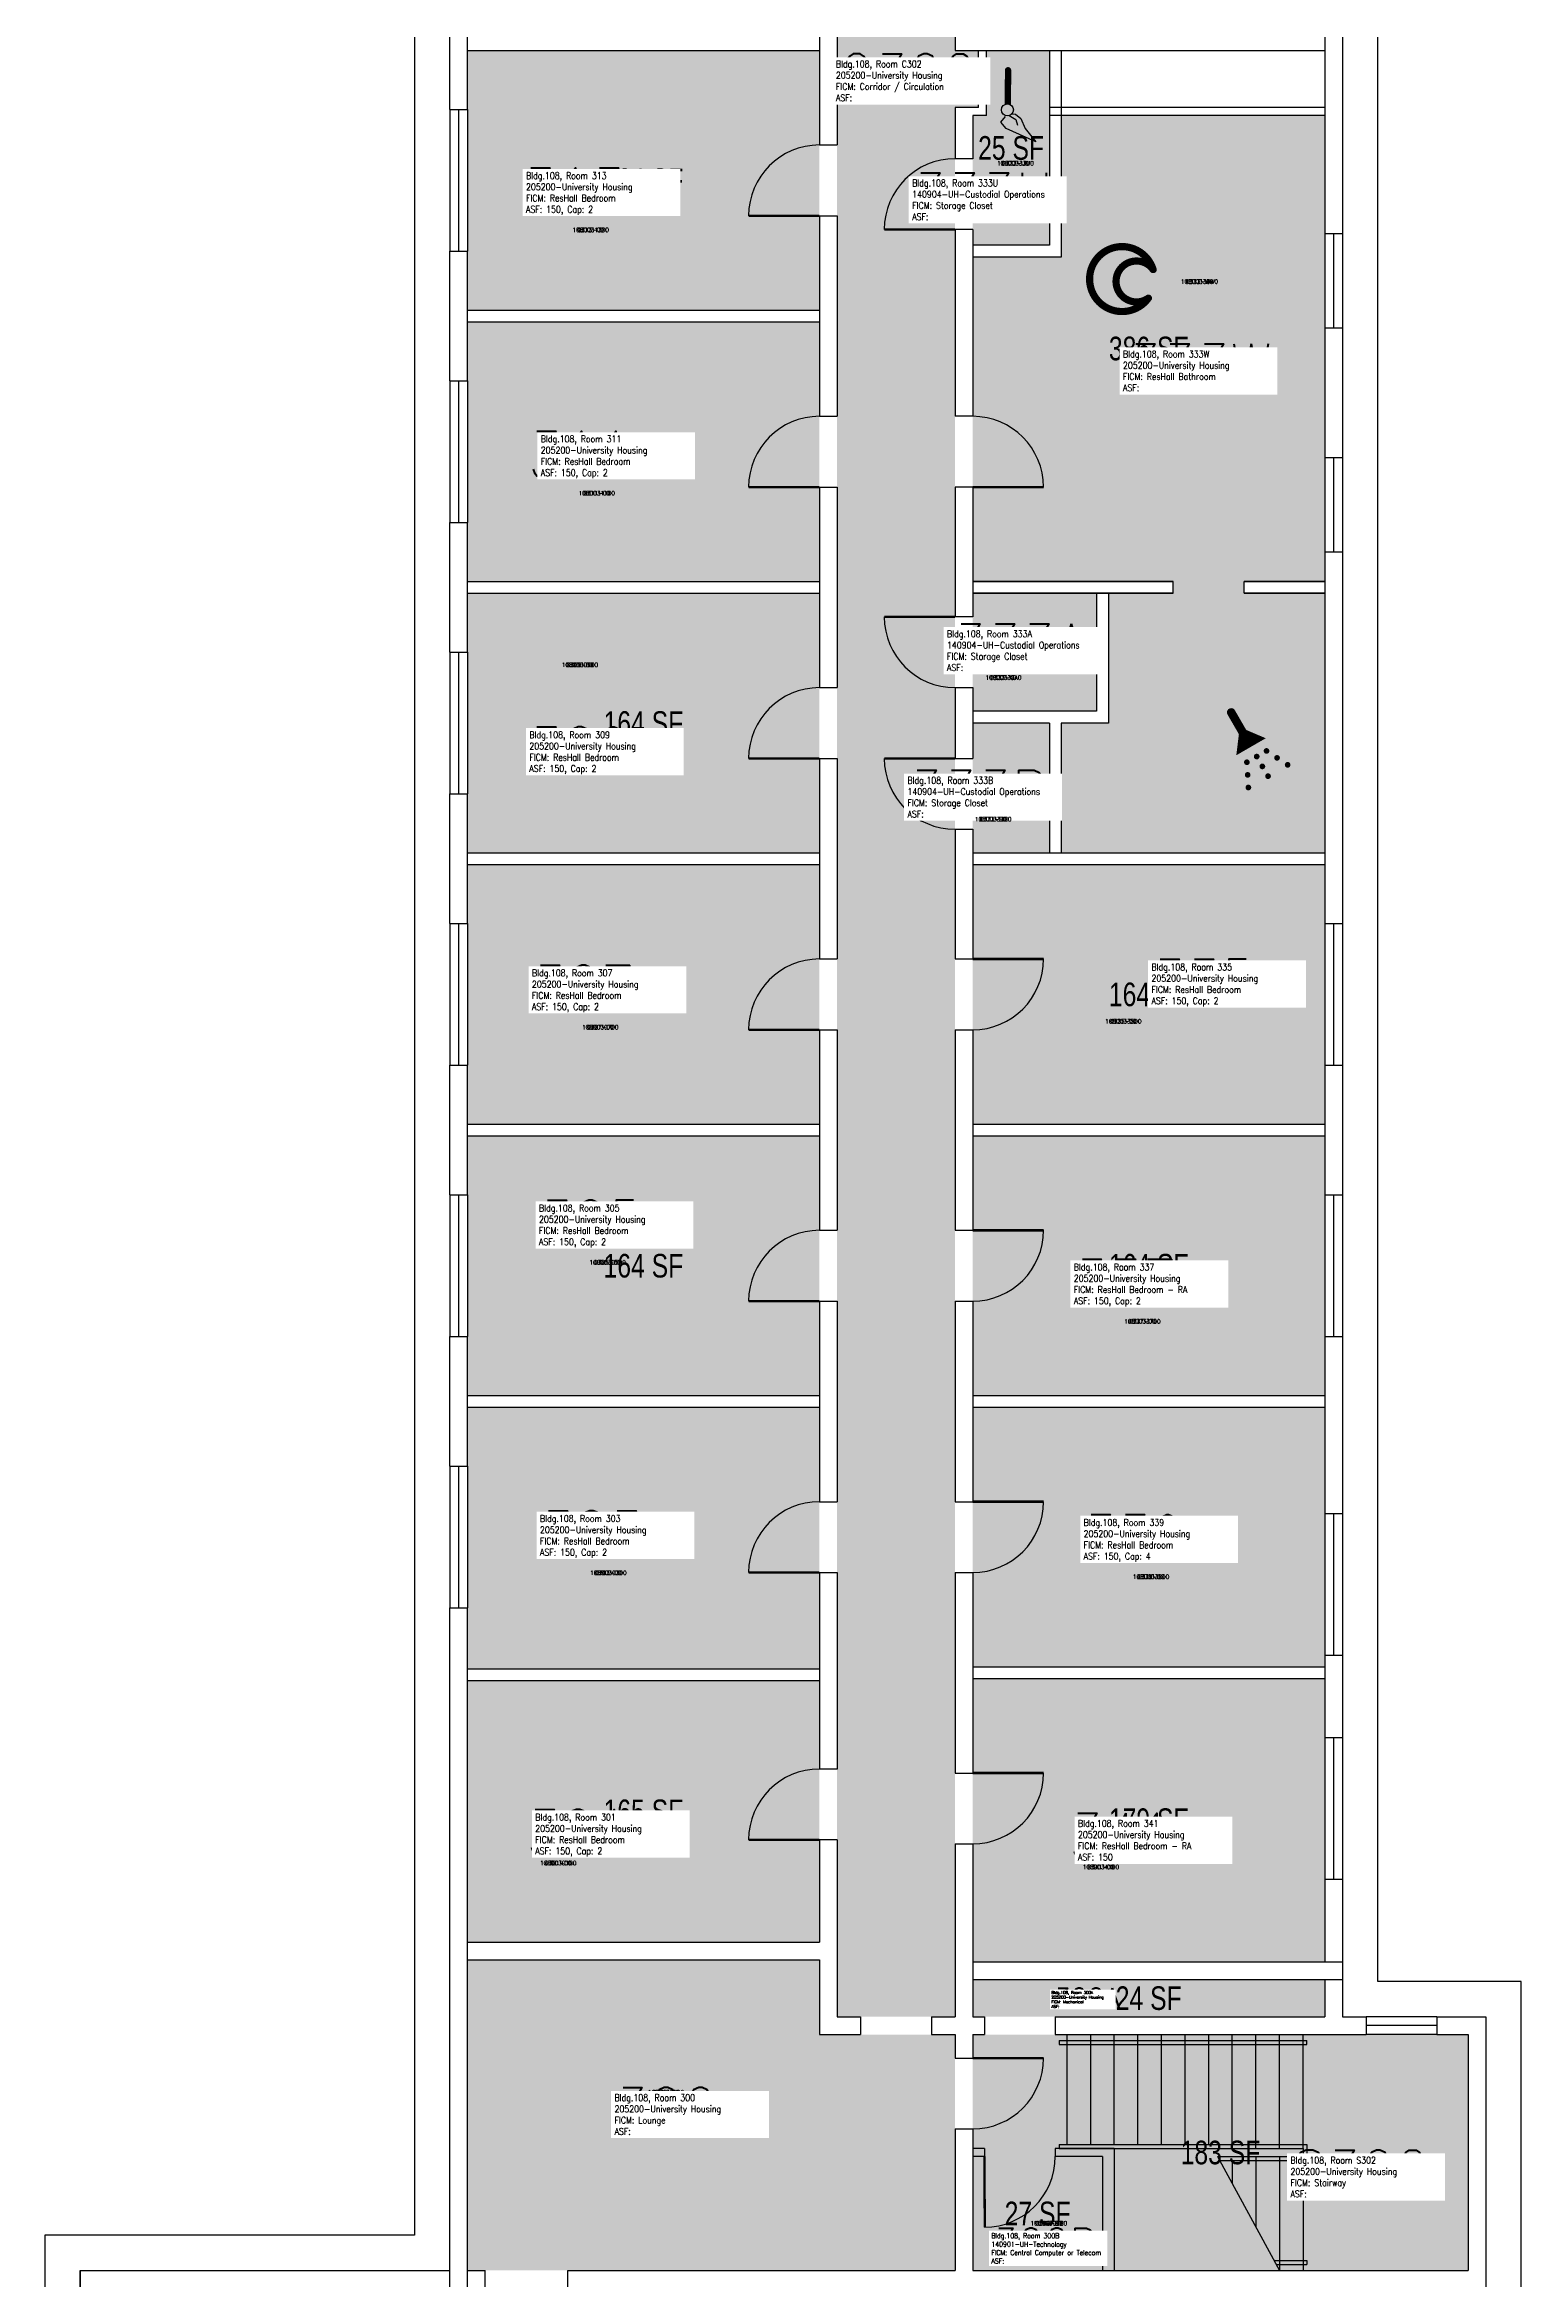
# Model space of a CAD drawing. Header units: inches. Extents: x -18 to 733, y -18 to 3747.
# Drawn here: x -18 to 733, y 1780 to 2917 of the extents above; entities that cross this region are included whole.
import ezdxf
from ezdxf.enums import TextEntityAlignment as Align

# ---------------------------------------------------------------- set-up
doc = ezdxf.new("R2010")
doc.units = ezdxf.units.IN
doc.header["$LTSCALE"] = 0.25
doc.header["$MEASUREMENT"] = 0
doc.layers.get('0').update_dxf_attribs({"linetype": 'CONTINUOUS'})
for name, color, linetype in [('A-DOOR', 2, 'CONTINUOUS'), ('A-FLOR', 3, 'CONTINUOUS'), ('A-GLAZ', 1, 'CONTINUOUS'), ('A-GLAZ-SILL', 2, 'CONTINUOUS'), ('A-IDEN-ICON', 4, 'CONTINUOUS'), ('A-IDEN-RNUM', 7, 'CONTINUOUS'), ('A-IDEN-SNUM', 4, 'CONTINUOUS'), ('A-IDEN-VNUM', 4, 'CONTINUOUS'), ('A-ROOF', 2, 'CONTINUOUS'), ('A-WALL', 5, 'CONTINUOUS'), ('AREA-TEXT', 3, 'CONTINUOUS'), ('Rooms-Category-Color', 7, 'CONTINUOUS'), ('Rooms-College-Color', 7, 'CONTINUOUS'), ('Rooms-Department-Color', 7, 'CONTINUOUS'), ('Rooms-Division-Color', 7, 'CONTINUOUS'), ('Rooms-Information', 7, 'CONTINUOUS')]:
    doc.layers.add(name, color=color, linetype=linetype)
doc.styles.add('AREA', font='arial.ttf', dxfattribs={"width": 0.75, "height": 24})
doc.styles.add('ROOMFNUMBER', font='SIMPLEX.shx', dxfattribs={"height": 0.8333})
doc.styles.add('ROOMSNUMBER', font='SIMPLEX.shx', dxfattribs={"height": 0.18})
doc.styles.add('ROOMVNUMBER', font='simplex.shx', dxfattribs={"width": 0.85})

# ---------------------------------------------------------------- blocks, each defined once
blk = doc.blocks.new('Cpshower')
at = {"color": 0, "linetype": 'ByBlock'}
blk.add_lwpolyline([(-0.015, 0.0396, 0, 0.06, 0), (0.005, 0.005, 0.06, 0.06, 0)], format="xyseb", dxfattribs=at)
for points, const_width in [([(-0.0319, 0.0624, 1), (-0.0281, 0.0689, 1)], 0.0075), ([(0.0302, -0.0036, 1), (0.0345, -0.0011, 1)], 0.005), ([(-0.0045, -0.0236, 1), (-0.0002, -0.0211, 1)], 0.005), ([(0.0128, -0.0136, 1), (0.0172, -0.0111, 1)], 0.005), ([(0.0228, -0.0309, 1), (0.0272, -0.0284, 1)], 0.005), ([(0.0488, -0.0159, 1), (0.0531, -0.0134, 1)], 0.005), ([(0.0675, -0.0282, 1), (0.0718, -0.0257, 1)], 0.005), ([(-0.0031, -0.0459, 1), (0.0012, -0.0434, 1)], 0.005), ([(-0.0018, -0.0682, 1), (0.0025, -0.0657, 1)], 0.005), ([(0.0328, -0.0482, 1), (0.0372, -0.0457, 1)], 0.005)]:
    blk.add_lwpolyline(points, format="xyb", close=True, dxfattribs=dict(at, const_width=const_width))
at = {"color": 0, "linetype": 'ByBlock', "const_width": 0.015}
blk.add_lwpolyline([(-0.01, 0.031), (-0.03, 0.0656)], dxfattribs=at)
blk = doc.blocks.new('Cpbath')
at = {"color": 0, "linetype": 'ByBlock', "const_width": 0.0127}
for points in [[(0.0571, 0.0168, 0.861492), (-0.0551, 0, 1)], [(-0.0551, 0, 0.726902), (0.0487, -0.0337, 1)], [(0.0571, 0.0168, 0.729002), (-0.0084, -0.0042, 1)], [(-0.0084, -0.0042, 0.609468), (0.0487, -0.0337, 1)]]:
    blk.add_lwpolyline(points, format="xyb", dxfattribs=at)
at = {"color": 0, "linetype": 'ByBlock', "const_width": 0.00637}
for points in [[(0.0544, 0.0152, 1), (0.0599, 0.0184, 1)], [(0.0459, -0.0353, 1), (0.0515, -0.0321, 1)]]:
    blk.add_lwpolyline(points, format="xyb", close=True, dxfattribs=at)
blk = doc.blocks.new('Cpcust')
at = {"color": 0, "linetype": 'ByBlock'}
for p, q in [((0.0171, -0.0639), (0.02, -0.0466)), ((0.0262, -0.0408), (0.0446, -0.0406)), ((0.0297, -0.0341), (0.0376, -0.0302)), ((0.0376, -0.0302), (0.0533, -0.0324)), ((0.0446, -0.0406), (0.0543, -0.0505)), ((0.0533, -0.0324), (0.0745, -0.0479)), ((0.0745, -0.0479), (0.1117, -0.0625)), ((0.0358, -0.0705), (0.0171, -0.0639)), ((0.1117, -0.0625), (0.0358, -0.0705))]:
    blk.add_line(p, q, dxfattribs=at)
at = {"color": 0, "linetype": 'ByBlock', "const_width": 0.0075}
blk.add_lwpolyline([(-0.0332, 0.0481, 1), (-0.0268, 0.0519, 1)], format="xyb", close=True, dxfattribs=at)
at = {"color": 0, "linetype": 'ByBlock', "const_width": 0.015}
blk.add_lwpolyline([(-0.03, 0.05), (0.01, -0.0193)], dxfattribs=at)
at = {"color": 0, "linetype": 'ByBlock'}
blk.add_circle((0.0158, -0.0313), 0.0141, dxfattribs=at)

msp = doc.modelspace()

# ---------------------------------------------------------------- hatches: boundary and pattern name
at = {"layer": 'Rooms-Category-Color', "true_color": 0xadadad}
for points in [[(445, 1914), (445, 1943), (445, 2885), (457, 2885), (457, 2914), (445, 2914), (445, 3720), (385, 3720), (385, 1914), (445, 1914)], [(633, 1933), (454, 1933), (454, 1914), (633, 1914)], [(706, 1905), (454, 1905), (454, 1843), (520, 1843), (520, 1785), (706, 1785)]]:
    msp.add_hatch(color=253, dxfattribs=at).paths.add_polyline_path(points)
at = {"layer": 'Rooms-Category-Color', "true_color": 0x728ef3}
for points in [[(376, 2914), (197, 2914), (197, 2884), (197, 2812), (197, 2782), (376, 2782)], [(493, 2914), (461, 2914), (461, 2881), (454, 2881), (454, 2815), (493, 2815)], [(592, 2638), (592, 2644), (633, 2644), (633, 2659), (633, 2707), (633, 2773), (633, 2821), (633, 2881), (499, 2881), (499, 2809), (454, 2809), (454, 2644), (556, 2644), (556, 2638), (523, 2638), (523, 2572), (499, 2572), (499, 2506), (633, 2506), (633, 2638)], [(376, 2776), (197, 2776), (197, 2746), (197, 2674), (197, 2644), (376, 2644)], [(376, 2638), (197, 2638), (197, 2608), (197, 2536), (197, 2506), (376, 2506)], [(517, 2638), (454, 2638), (454, 2578), (517, 2578)], [(493, 2572), (454, 2572), (454, 2506), (493, 2506)], [(376, 2500), (197, 2500), (197, 2470), (197, 2398), (197, 2368), (376, 2368)], [(454, 2455), (454, 2368), (633, 2368), (633, 2398), (633, 2470), (633, 2500), (454, 2500)], [(376, 2362), (197, 2362), (197, 2332), (197, 2260), (197, 2230), (376, 2230)], [(633, 2362), (454, 2362), (454, 2230), (633, 2230)], [(376, 2224), (197, 2224), (197, 2194), (197, 2122), (197, 2091), (376, 2091)], [(633, 2194), (633, 2224), (454, 2224), (454, 2092), (633, 2092), (633, 2122)], [(376, 2085), (197, 2085), (197, 2055), (197, 1983), (197, 1952), (376, 1952)], [(633, 2056), (633, 2086), (454, 2086), (454, 1942), (633, 1942), (633, 1984)], [(376, 1905), (376, 1943), (197, 1943), (197, 1785), (257, 1785), (445, 1785), (445, 1905)]]:
    msp.add_hatch(color=171, dxfattribs=at).paths.add_polyline_path(points)
at = {"layer": 'Rooms-Category-Color', "true_color": 0xe3c5e1}
msp.add_hatch(color=254, dxfattribs=at).paths.add_polyline_path([(520, 1843), (454, 1843), (454, 1785), (520, 1785)])
at = {"layer": 'Rooms-College-Color', "true_color": 0xadadad}
for points in [[(445, 1914), (445, 1943), (445, 2885), (457, 2885), (457, 2914), (445, 2914), (445, 3720), (385, 3720), (385, 1914), (445, 1914)], [(376, 2914), (197, 2914), (197, 2884), (197, 2812), (197, 2782), (376, 2782)], [(493, 2914), (461, 2914), (461, 2881), (454, 2881), (454, 2815), (493, 2815)], [(592, 2638), (592, 2644), (633, 2644), (633, 2659), (633, 2707), (633, 2773), (633, 2821), (633, 2881), (499, 2881), (499, 2809), (454, 2809), (454, 2644), (556, 2644), (556, 2638), (523, 2638), (523, 2572), (499, 2572), (499, 2506), (633, 2506), (633, 2638)], [(376, 2776), (197, 2776), (197, 2746), (197, 2674), (197, 2644), (376, 2644)], [(376, 2638), (197, 2638), (197, 2608), (197, 2536), (197, 2506), (376, 2506)], [(517, 2638), (454, 2638), (454, 2578), (517, 2578)], [(493, 2572), (454, 2572), (454, 2506), (493, 2506)], [(376, 2500), (197, 2500), (197, 2470), (197, 2398), (197, 2368), (376, 2368)], [(454, 2455), (454, 2368), (633, 2368), (633, 2398), (633, 2470), (633, 2500), (454, 2500)], [(376, 2362), (197, 2362), (197, 2332), (197, 2260), (197, 2230), (376, 2230)], [(633, 2362), (454, 2362), (454, 2230), (633, 2230)], [(376, 2224), (197, 2224), (197, 2194), (197, 2122), (197, 2091), (376, 2091)], [(633, 2194), (633, 2224), (454, 2224), (454, 2092), (633, 2092), (633, 2122)], [(376, 2085), (197, 2085), (197, 2055), (197, 1983), (197, 1952), (376, 1952)], [(633, 2056), (633, 2086), (454, 2086), (454, 1942), (633, 1942), (633, 1984)], [(376, 1905), (376, 1943), (197, 1943), (197, 1785), (257, 1785), (445, 1785), (445, 1905)], [(633, 1933), (454, 1933), (454, 1914), (633, 1914)], [(706, 1905), (454, 1905), (454, 1843), (520, 1843), (520, 1785), (706, 1785)], [(520, 1843), (454, 1843), (454, 1785), (520, 1785)]]:
    msp.add_hatch(color=253, dxfattribs=at).paths.add_polyline_path(points)
at = {"layer": 'Rooms-Department-Color', "true_color": 0xacacac}
for points in [[(445, 1914), (445, 1943), (445, 2885), (457, 2885), (457, 2914), (445, 2914), (445, 3720), (385, 3720), (385, 1914), (445, 1914)], [(633, 1933), (454, 1933), (454, 1914), (633, 1914)], [(706, 1905), (454, 1905), (454, 1843), (520, 1843), (520, 1785), (706, 1785)]]:
    msp.add_hatch(color=253, dxfattribs=at).paths.add_polyline_path(points)
at = {"layer": 'Rooms-Department-Color', "true_color": 0x604aed}
for points in [[(376, 2914), (197, 2914), (197, 2884), (197, 2812), (197, 2782), (376, 2782)], [(493, 2914), (461, 2914), (461, 2881), (454, 2881), (454, 2815), (493, 2815)], [(592, 2638), (592, 2644), (633, 2644), (633, 2659), (633, 2707), (633, 2773), (633, 2821), (633, 2881), (499, 2881), (499, 2809), (454, 2809), (454, 2644), (556, 2644), (556, 2638), (523, 2638), (523, 2572), (499, 2572), (499, 2506), (633, 2506), (633, 2638)], [(376, 2776), (197, 2776), (197, 2746), (197, 2674), (197, 2644), (376, 2644)], [(376, 2638), (197, 2638), (197, 2608), (197, 2536), (197, 2506), (376, 2506)], [(517, 2638), (454, 2638), (454, 2578), (517, 2578)], [(493, 2572), (454, 2572), (454, 2506), (493, 2506)], [(376, 2500), (197, 2500), (197, 2470), (197, 2398), (197, 2368), (376, 2368)], [(454, 2455), (454, 2368), (633, 2368), (633, 2398), (633, 2470), (633, 2500), (454, 2500)], [(376, 2362), (197, 2362), (197, 2332), (197, 2260), (197, 2230), (376, 2230)], [(633, 2362), (454, 2362), (454, 2230), (633, 2230)], [(376, 2224), (197, 2224), (197, 2194), (197, 2122), (197, 2091), (376, 2091)], [(633, 2194), (633, 2224), (454, 2224), (454, 2092), (633, 2092), (633, 2122)], [(376, 2085), (197, 2085), (197, 2055), (197, 1983), (197, 1952), (376, 1952)], [(633, 2056), (633, 2086), (454, 2086), (454, 1942), (633, 1942), (633, 1984)], [(376, 1905), (376, 1943), (197, 1943), (197, 1785), (257, 1785), (445, 1785), (445, 1905)], [(520, 1843), (454, 1843), (454, 1785), (520, 1785)]]:
    msp.add_hatch(color=173, dxfattribs=at).paths.add_polyline_path(points)
at = {"layer": 'Rooms-Division-Color', "true_color": 0xadadad}
for points in [[(445, 1914), (445, 1943), (445, 2885), (457, 2885), (457, 2914), (445, 2914), (445, 3720), (385, 3720), (385, 1914), (445, 1914)], [(633, 1933), (454, 1933), (454, 1914), (633, 1914)], [(706, 1905), (454, 1905), (454, 1843), (520, 1843), (520, 1785), (706, 1785)]]:
    msp.add_hatch(color=253, dxfattribs=at).paths.add_polyline_path(points)
at = {"layer": 'Rooms-Division-Color', "true_color": 0x604aed}
for points in [[(376, 2914), (197, 2914), (197, 2884), (197, 2812), (197, 2782), (376, 2782)], [(493, 2914), (461, 2914), (461, 2881), (454, 2881), (454, 2815), (493, 2815)], [(592, 2638), (592, 2644), (633, 2644), (633, 2659), (633, 2707), (633, 2773), (633, 2821), (633, 2881), (499, 2881), (499, 2809), (454, 2809), (454, 2644), (556, 2644), (556, 2638), (523, 2638), (523, 2572), (499, 2572), (499, 2506), (633, 2506), (633, 2638)], [(376, 2776), (197, 2776), (197, 2746), (197, 2674), (197, 2644), (376, 2644)], [(376, 2638), (197, 2638), (197, 2608), (197, 2536), (197, 2506), (376, 2506)], [(517, 2638), (454, 2638), (454, 2578), (517, 2578)], [(493, 2572), (454, 2572), (454, 2506), (493, 2506)], [(376, 2500), (197, 2500), (197, 2470), (197, 2398), (197, 2368), (376, 2368)], [(454, 2455), (454, 2368), (633, 2368), (633, 2398), (633, 2470), (633, 2500), (454, 2500)], [(376, 2362), (197, 2362), (197, 2332), (197, 2260), (197, 2230), (376, 2230)], [(633, 2362), (454, 2362), (454, 2230), (633, 2230)], [(376, 2224), (197, 2224), (197, 2194), (197, 2122), (197, 2091), (376, 2091)], [(633, 2194), (633, 2224), (454, 2224), (454, 2092), (633, 2092), (633, 2122)], [(376, 2085), (197, 2085), (197, 2055), (197, 1983), (197, 1952), (376, 1952)], [(633, 2056), (633, 2086), (454, 2086), (454, 1942), (633, 1942), (633, 1984)], [(376, 1905), (376, 1943), (197, 1943), (197, 1785), (257, 1785), (445, 1785), (445, 1905)], [(520, 1843), (454, 1843), (454, 1785), (520, 1785)]]:
    msp.add_hatch(color=173, dxfattribs=at).paths.add_polyline_path(points)

# ---------------------------------------------------------------- linework, layer by layer
at = {"layer": 'A-DOOR', "const_width": 1.2}
for points in [[(376, 2830), (340, 2830)], [(445, 2823), (409, 2823)], [(376, 2692), (340, 2692)], [(454, 2692), (490, 2692)], [(445, 2626), (409, 2626)], [(376, 2554), (340, 2554)], [(445, 2554), (409, 2554)], [(454, 2452), (490, 2452)], [(376, 2416), (340, 2416)], [(454, 2314), (490, 2314)], [(376, 2278), (340, 2278)], [(454, 2176), (490, 2176)], [(376, 2140), (340, 2140)], [(454, 2038), (490, 2038)], [(376, 2004), (340, 2004)], [(454, 1893), (490, 1893)], [(460, 1843), (460.1, 1807)]]:
    msp.add_lwpolyline(points, dxfattribs=at)
at = {"layer": 'A-DOOR'}
for centre, start, end in [((376, 2830), 90, 180), ((445, 2823), 90, 180), ((376, 2692), 90, 180), ((454, 2692), 0, 90), ((445, 2626), 180, 270), ((376, 2554), 90, 180), ((445, 2554), 180, 270), ((376, 2416), 90, 180), ((454, 2452), 270, 360), ((376, 2278), 90, 180), ((454, 2314), 270, 360), ((376, 2140), 90, 180), ((454, 2176), 270, 360), ((376, 2004), 90, 180), ((454, 2038), 270, 360), ((454, 1893), 270, 360), ((460, 1843), 270.0284, 0.0284)]:
    msp.add_arc(centre, 36, start, end, dxfattribs=at)
at = {"layer": 'A-FLOR'}
for p, q in [((498, 1902), (624, 1902)), ((498, 1902), (498, 1900)), ((498, 1900), (624, 1900)), ((502, 1849), (502, 1905)), ((514, 1849), (514, 1905)), ((526, 1849), (526, 1905)), ((538, 1849), (538, 1905)), ((550, 1849), (550, 1905)), ((562, 1849), (562, 1905)), ((574, 1849), (574, 1905)), ((586, 1849), (586, 1905)), ((598, 1847), (598, 1905)), ((610, 1847), (610, 1905)), ((622, 1847), (622, 1905)), ((624, 1900), (624, 1902)), ((498, 1849), (624, 1849)), ((498, 1849), (498, 1847)), ((498, 1847), (622, 1847)), ((578.5, 1843), (622, 1843)), ((578.5, 1843), (610, 1785)), ((598, 1843), (598, 1807.1)), ((610, 1843), (610, 1785)), ((622, 1847), (622, 1843)), ((622, 1843), (622, 1785)), ((624, 1849), (624, 1841)), ((579.6, 1841), (592.1, 1841)), ((579.6, 1841), (624, 1841)), ((586, 1841), (586, 1829.2)), ((607.2, 1790), (624, 1790)), ((608.3, 1788), (624, 1788)), ((624, 1790), (624, 1788))]:
    msp.add_line(p, q, dxfattribs=at)
at = {"layer": 'A-GLAZ'}
for p, q in [((192.5, 2884), (192.5, 2812)), ((637.5, 2821), (637.5, 2773)), ((192.5, 2746), (192.5, 2674)), ((637.5, 2707), (637.5, 2659)), ((192.5, 2608), (192.5, 2536)), ((192.5, 2470), (192.5, 2398)), ((637.5, 2470), (637.5, 2398)), ((192.5, 2332), (192.5, 2260)), ((637.5, 2332), (637.5, 2260)), ((637.5, 2332), (637.5, 2260)), ((192.5, 2194), (192.5, 2122)), ((637.5, 2170), (637.5, 2098)), ((637.5, 2056), (637.5, 1984)), ((690.1, 1909.5), (654.1, 1909.5))]:
    msp.add_line(p, q, dxfattribs=at)
at = {"layer": 'A-GLAZ-SILL'}
for p, q in [((188, 2884), (188, 2812)), ((197, 2884), (197, 2812)), ((633, 2821), (633, 2773)), ((642, 2821), (642, 2773)), ((188, 2746), (188, 2674)), ((197, 2746), (197, 2674)), ((633, 2707), (633, 2659)), ((642, 2707), (642, 2659)), ((188, 2608), (188, 2536)), ((197, 2608), (197, 2536)), ((188, 2470), (188, 2398)), ((197, 2470), (197, 2398)), ((633, 2470), (633, 2398)), ((642, 2470), (642, 2398)), ((188, 2332), (188, 2260)), ((197, 2332), (197, 2260)), ((633, 2332), (633, 2260)), ((633, 2332), (633, 2260)), ((642, 2332), (642, 2260)), ((642, 2332), (642, 2260)), ((188, 2194), (188, 2122)), ((197, 2194), (197, 2122)), ((633, 2170), (633, 2098)), ((642, 2170), (642, 2098)), ((633, 2056), (633, 1984)), ((642, 2056), (642, 1984)), ((690.1, 1914), (654.1, 1914)), ((690.1, 1905), (654.1, 1905))]:
    msp.add_line(p, q, dxfattribs=at)
at = {"layer": 'A-ROOF'}
msp.add_lwpolyline([(733, 1932), (660, 1932), (660, 3632), (472, 3632), (472, 3747), (170, 3747), (170, 1803), (-18, 1803), (-18, -18), (284, -18), (284, 97), (472, 97), (472, 1758), (733, 1758)], close=True, dxfattribs=at)
at = {"layer": 'A-WALL'}
for p, q in [((376, 2968), (376, 2866)), ((385, 2968), (385, 2866)), ((445, 2968), (445, 2914)), ((188, 2884), (188, 2950)), ((197, 2884), (197, 2950)), ((633, 2950), (633, 2821)), ((642, 2950), (642, 2821)), ((197, 2914), (376, 2914)), ((445, 2914), (633, 2914)), ((457, 2885), (457, 2914)), ((461, 2881), (461, 2914)), ((493, 2914), (493, 2815)), ((499, 2914), (499, 2809)), ((188, 2884), (197, 2884)), ((445, 2885), (445, 2859)), ((457, 2885), (445, 2885)), ((454, 2881), (454, 2859)), ((461, 2881), (454, 2881)), ((633, 2885), (493, 2885)), ((633, 2881), (493, 2881)), ((376, 2866), (385, 2866)), ((454, 2859), (445, 2859)), ((376, 2830), (385, 2830)), ((376, 2830), (376, 2728)), ((385, 2830), (385, 2728)), ((445, 2823), (445, 2728)), ((454, 2823), (445, 2823)), ((454, 2823), (445, 2823)), ((454, 2823), (445, 2823)), ((454, 2823), (454, 2728)), ((633, 2821), (642, 2821)), ((188, 2812), (197, 2812)), ((188, 2746), (188, 2812)), ((197, 2746), (197, 2812)), ((493, 2815), (454, 2815)), ((499, 2809), (454, 2809)), ((197, 2782), (376, 2782)), ((197, 2776), (376, 2776)), ((633, 2773), (633, 2707)), ((633, 2773), (642, 2773)), ((642, 2773), (642, 2707)), ((188, 2746), (197, 2746)), ((376, 2728), (385, 2728)), ((454, 2728), (445, 2728)), ((633, 2707), (642, 2707)), ((376, 2692), (385, 2692)), ((376, 2692), (376, 2590)), ((385, 2692), (385, 2590)), ((454, 2692), (445, 2692)), ((445, 2692), (445, 2626)), ((454, 2692), (454, 2626)), ((188, 2674), (197, 2674)), ((188, 2608), (188, 2674)), ((197, 2608), (197, 2674)), ((633, 2659), (633, 2470)), ((633, 2659), (642, 2659)), ((642, 2659), (642, 2470)), ((197, 2644), (376, 2644)), ((197, 2638), (376, 2638)), ((454, 2644), (556, 2644)), ((556, 2644), (454, 2644)), ((454, 2638), (556, 2638)), ((556, 2638), (454, 2638)), ((517, 2638), (517, 2578)), ((523, 2638), (523, 2572)), ((556, 2638), (556, 2644)), ((592, 2638), (592, 2644)), ((633, 2644), (592, 2644)), ((592, 2644), (633, 2644)), ((633, 2638), (592, 2638)), ((592, 2638), (633, 2638)), ((454, 2626), (445, 2626)), ((188, 2608), (197, 2608)), ((376, 2590), (385, 2590)), ((445, 2590), (454, 2590)), ((445, 2590), (445, 2554)), ((445, 2590), (454, 2590)), ((445, 2590), (445, 2590)), ((454, 2590), (454, 2554)), ((454, 2590), (454, 2590)), ((517, 2578), (454, 2578)), ((493, 2572), (454, 2572)), ((493, 2572), (493, 2506)), ((523, 2572), (499, 2572)), ((499, 2572), (499, 2506.1)), ((376, 2554), (385, 2554)), ((376, 2554), (376, 2452)), ((385, 2554), (385, 2452)), ((445, 2554), (454, 2554)), ((188, 2536), (197, 2536)), ((188, 2470), (188, 2536)), ((197, 2470), (197, 2536)), ((445, 2518), (454, 2518)), ((445, 2518), (445, 2452)), ((454, 2518), (454, 2452)), ((197, 2506), (376, 2506)), ((454, 2506), (633, 2506)), ((197, 2500), (376, 2500)), ((454, 2500), (633, 2500)), ((188, 2470), (197, 2470)), ((633, 2470), (642, 2470)), ((376, 2452), (385, 2452)), ((445, 2452), (454, 2452)), ((376, 2416), (385, 2416)), ((376, 2416), (376, 2314)), ((385, 2416), (385, 2314)), ((445, 2416), (445, 2314)), ((445, 2416), (454, 2416)), ((454, 2416), (454, 2314)), ((188, 2398), (197, 2398)), ((188, 2332), (188, 2398)), ((197, 2332), (197, 2398)), ((633, 2398), (642, 2398)), ((633, 2398), (633, 2332)), ((642, 2398), (642, 2332)), ((197, 2368), (376, 2368)), ((454, 2368), (633, 2368)), ((197, 2362), (376, 2362)), ((454, 2362), (633, 2362)), ((188, 2332), (197, 2332)), ((633, 2332), (642, 2332)), ((633, 2332), (642, 2332)), ((376, 2314), (385, 2314)), ((445, 2314), (454, 2314)), ((376, 2278), (385, 2278)), ((376, 2278), (376, 2176)), ((385, 2278), (385, 2176)), ((445, 2278), (454, 2278)), ((445, 2278), (445, 2176)), ((454, 2278), (454, 2176)), ((188, 2260), (197, 2260)), ((188, 2194), (188, 2260)), ((197, 2194), (197, 2260)), ((633, 2260), (642, 2260)), ((633, 2260), (633, 2170)), ((633, 2260), (642, 2260)), ((642, 2260), (642, 2170)), ((197, 2230), (376, 2230)), ((454, 2230), (633, 2230)), ((197, 2224), (376, 2224)), ((454, 2224), (633, 2224)), ((188, 2194), (197, 2194)), ((376, 2176), (385, 2176)), ((445, 2176), (454, 2176)), ((633, 2170), (642, 2170)), ((376, 2140), (385, 2140)), ((376, 2140), (376, 2040)), ((385, 2140), (385, 2040)), ((445, 2140), (454, 2140)), ((445, 2140), (445, 2038)), ((454, 2140), (454, 2038)), ((188, 2122), (197, 2122)), ((188, 1731.5), (188, 2122)), ((197, 1731.5), (197, 2122)), ((454, 2092), (633, 2092)), ((633, 2098), (642, 2098)), ((633, 2098), (633, 2056)), ((642, 2098), (642, 2056)), ((197, 2091), (376, 2091)), ((197, 2085), (376, 2085)), ((454, 2086), (633, 2086)), ((633, 2056), (642, 2056)), ((385, 2040), (376, 2040)), ((445, 2038), (454, 2038)), ((385, 2004), (376, 2004)), ((376, 2004), (376, 1952)), ((385, 2004), (385, 1914)), ((445, 2002), (454, 2002)), ((445, 2002), (445, 1914)), ((454, 2002), (454, 1914)), ((633, 1984), (642, 1984)), ((633, 1984), (633, 1942)), ((642, 1984), (642, 1942)), ((197, 1952), (376, 1952)), ((197, 1943), (376, 1943)), ((376, 1943), (376, 1905)), ((454, 1942), (642, 1942)), ((454, 1933), (642, 1933)), ((454, 1933), (633, 1933)), ((633, 1933), (633, 1914)), ((642, 1942), (642, 1932)), ((642, 1933), (642, 1914)), ((385, 1914), (397, 1914)), ((397, 1914), (397, 1905)), ((433, 1914), (433, 1905)), ((433, 1914), (445, 1914)), ((454, 1914), (460, 1914)), ((460, 1914), (460, 1905)), ((496, 1914), (633, 1914)), ((496, 1914), (496, 1905)), ((642, 1914), (654.1, 1914)), ((654.1, 1914), (654.1, 1905)), ((690.1, 1914), (690.1, 1905)), ((690.1, 1914), (715, 1914)), ((715, 1914), (715, 1776)), ((376, 1905), (397, 1905)), ((433, 1905), (445, 1905)), ((445, 1905), (445, 1893)), ((454, 1905), (460, 1905)), ((454, 1905), (454, 1893)), ((496, 1905), (654.1, 1905)), ((690.1, 1905), (706, 1905)), ((706, 1905), (706, 1785)), ((445, 1893), (454, 1893)), ((445, 1857), (454, 1857)), ((445, 1857), (445, 1785)), ((454, 1857), (454, 1785)), ((460, 1847), (454, 1847)), ((460, 1843), (454, 1843)), ((460, 1847), (460, 1843)), ((526, 1847), (496, 1847)), ((496, 1847), (496, 1843)), ((520, 1843), (496, 1843)), ((520, 1843), (520, 1785)), ((526, 1847), (526, 1785)), ((0, 1785), (188, 1785)), ((0, 1761.5), (0, 1785)), ((0, 1785), (0, 1761.5)), ((197, 1785), (206, 1785)), ((206, 1776), (206, 1785)), ((248, 1776), (248, 1785)), ((248, 1785), (445, 1785)), ((454, 1785), (706, 1785))]:
    msp.add_line(p, q, dxfattribs=at)

# ---------------------------------------------------------------- block references
at = {"layer": 'A-IDEN-ICON'}
for name, p, xscale, yscale, zscale, rotation in [('Cpcust', (472.1, 2891.4), 216.0000000022654, 216.0000000022654, 216.0000000022654, 329.5961265741406), ('Cpbath', (529.3, 2797.8), 288, 288, 12, 2.779211088058574e-09), ('Cpshower', (594.1, 2558.5), 288, 288, 12, 2.779211088058574e-09)]:
    msp.add_blockref(name, p, dxfattribs=dict(at, xscale=xscale, yscale=yscale, zscale=zscale, rotation=rotation))

# ---------------------------------------------------------------- texts
at = {"layer": 'A-IDEN-RNUM', "style": 'ROOMSNUMBER'}
for s, p in [('C302-00', (420.8, 2900.3)), ('0333-U0', (475.7, 2856.7)), ('0313-00', (259.7, 2822.8)), ('0333-W0', (569.3, 2796.5)), ('0311-00', (262.8, 2688.9)), ('0309-00', (254.2, 2601.6)), ('0333-A0', (469.6, 2595.1)), ('0333-B0', (464.4, 2523.1)), ('0335-00', (530.6, 2420.3)), ('0307-00', (264.6, 2417.3)), ('0305-00', (268.3, 2297.7)), ('0337-00', (540.3, 2267.7)), ('0303-00', (268.7, 2139.8)), ('0339-00', (544.7, 2137.8)), ('0301-00', (243.2, 1992.2)), ('0341-00', (519.2, 1990.2)), ('0300-A0', (510.3, 1924.6)), ('0300-00', (298, 1875.6)), ('S302-00', (651.5, 1834.2)), ('0300-B0', (492.7, 1809))]:
    msp.add_text(s, height=2.16, dxfattribs=at).set_placement(p, align=Align.MIDDLE)
at = {"layer": 'A-IDEN-SNUM', "style": 'ROOMSNUMBER'}
for s, p in [('1080C30200', (420.8, 2900.3)), ('10800333U0', (475.7, 2856.7)), ('1080031300', (259.7, 2822.8)), ('10800333W0', (569.3, 2796.5)), ('1080031100', (262.8, 2688.9)), ('1080030900', (254.2, 2601.6)), ('10800333A0', (469.6, 2595.1)), ('10800333B0', (464.4, 2523.1)), ('1080033500', (530.6, 2420.3)), ('1080030700', (264.6, 2417.3)), ('1080030500', (268.3, 2297.7)), ('1080033700', (540.3, 2267.7)), ('1080030300', (268.7, 2139.8)), ('1080033900', (544.7, 2137.8)), ('1080030100', (243.2, 1992.2)), ('1080034100', (519.2, 1990.2)), ('10800300A0', (510.3, 1924.6)), ('1080030000', (298, 1875.6)), ('1080S30200', (651.5, 1834.2)), ('10800300B0', (492.7, 1809))]:
    msp.add_text(s, height=2.16, dxfattribs=at).set_placement(p, align=Align.MIDDLE)
at = {"layer": 'A-IDEN-VNUM', "style": 'ROOMVNUMBER', "width": 0.85}
for s, height, p in [('C302', 24, (420.8, 2900.3)), ('313', 24, (251.1, 2842.4)), ('333U', 24, (459.1, 2839.8)), ('333W', 24, (569.3, 2752.8)), ('311', 24, (254.2, 2708.5)), ('333A', 24, (477.8, 2610.5)), ('309', 24, (254.2, 2558)), ('333B', 24, (456.8, 2536)), ('307', 24, (256, 2436.9)), ('335', 24, (571.2, 2439.9)), ('305', 24, (259.6, 2317.3)), ('337', 24, (531.6, 2287.3)), ('303', 24, (260.1, 2159.4)), ('339', 24, (536.1, 2157.4)), ('301', 24, (253.3, 2007.5)), ('341', 24, (529.3, 2005.5)), ('300', 24, (298, 1866)), ('S302', 24, (651.5, 1834.2)), ('300B', 18, (490.5, 1797.5))]:
    msp.add_text(s, height=height, dxfattribs=at).set_placement(p, align=Align.MIDDLE)
at = {"layer": 'A-IDEN-VNUM', "style": 'ROOMFNUMBER'}
msp.add_text('300A', height=10, dxfattribs=at).set_placement((512, 1923.5), align=Align.MIDDLE)
at = {"layer": 'AREA-TEXT', "style": 'AREA', "width": 0.75}
for s, p in [('755 SF', (420.8, 2900.3)), ('25 SF', (473.5, 2864.5)), ('164 SF', (286.5, 2848)), ('386 SF', (543.5, 2762.5)), ('164 SF', (286.5, 2710)), ('26 SF', (485.5, 2608)), ('164 SF', (286.5, 2572)), ('18 SF', (473.5, 2539)), ('164 SF', (286.5, 2434)), ('164 SF', (543.5, 2434)), ('164 SF', (286.5, 2296)), ('164 SF', (543.5, 2296)), ('165 SF', (286.5, 2157.5)), ('164 SF', (543.5, 2158)), ('165 SF', (286.5, 2018.5)), ('179 SF', (543.5, 2014)), ('24 SF', (543.5, 1923.5)), ('254 SF', (321, 1864)), ('183 SF', (580, 1845)), ('27 SF', (487, 1814))]:
    msp.add_text(s, height=12, dxfattribs=at).set_placement(p, align=Align.MIDDLE_CENTER)

# ---------------------------------------------------------------- next in the draw order: texts
at = {"layer": 'Rooms-Information', "attachment_point": 7, "bg_fill": 3, "box_fill_scale": 1.5, "bg_fill_color": 256, "bg_fill_true_color": 13158600, "bg_fill_transparency": 0}
for s, insert, char_height, width, style in [('Bldg.108, Room C302^M^J205200-University Housing^M^JFICM: Corridor / Circulation^M^JASF: ', (384.4, 2888.3), 3.429, 76.8, 'ROOMVNUMBER'), ('Bldg.108, Room 313^M^J205200-University Housing^M^JFICM: ResHall Bedroom^M^JASF: 150, Cap: 2', (226.8, 2830.4), 3.429, 76.8, 'ROOMVNUMBER'), ('Bldg.108, Room 333U^M^J140904-UH-Custodial Operations^M^JFICM: Storage Closet^M^JASF: ', (423.2, 2827.8), 3.429, 76.8, 'ROOMVNUMBER'), ('Bldg.108, Room 333W^M^J205200-University Housing^M^JFICM: ResHall Bathroom^M^JASF: ', (530.4, 2740.8), 3.429, 76.8, 'ROOMVNUMBER'), ('Bldg.108, Room 311^M^J205200-University Housing^M^JFICM: ResHall Bedroom^M^JASF: 150, Cap: 2', (234.3, 2696.5), 3.429, 76.8, 'ROOMVNUMBER'), ('Bldg.108, Room 333A^M^J140904-UH-Custodial Operations^M^JFICM: Storage Closet^M^JASF: ', (440.9, 2598.5), 3.429, 76.8, 'ROOMVNUMBER'), ('Bldg.108, Room 309^M^J205200-University Housing^M^JFICM: ResHall Bedroom^M^JASF: 150, Cap: 2', (228.5, 2546), 3.429, 76.8, 'ROOMVNUMBER'), ('Bldg.108, Room 333B^M^J140904-UH-Custodial Operations^M^JFICM: Storage Closet^M^JASF: ', (420.8, 2524), 3.429, 76.8, 'ROOMVNUMBER'), ('Bldg.108, Room 307^M^J205200-University Housing^M^JFICM: ResHall Bedroom^M^JASF: 150, Cap: 2', (229.8, 2424.9), 3.429, 76.8, 'ROOMVNUMBER'), ('Bldg.108, Room 335^M^J205200-University Housing^M^JFICM: ResHall Bedroom^M^JASF: 150, Cap: 2', (544.9, 2427.9), 3.429, 76.8, 'ROOMVNUMBER'), ('Bldg.108, Room 305^M^J205200-University Housing^M^JFICM: ResHall Bedroom^M^JASF: 150, Cap: 2', (233.4, 2305.3), 3.429, 76.8, 'ROOMVNUMBER'), ('Bldg.108, Room 337^M^J205200-University Housing^M^JFICM: ResHall Bedroom - RA^M^JASF: 150, Cap: 2', (505.4, 2275.3), 3.429, 76.8, 'ROOMVNUMBER'), ('Bldg.108, Room 303^M^J205200-University Housing^M^JFICM: ResHall Bedroom^M^JASF: 150, Cap: 2', (233.9, 2147.4), 3.429, 76.8, 'ROOMVNUMBER'), ('Bldg.108, Room 339^M^J205200-University Housing^M^JFICM: ResHall Bedroom^M^JASF: 150, Cap: 4', (510.4, 2145.4), 3.429, 76.8, 'ROOMVNUMBER'), ('Bldg.108, Room 301^M^J205200-University Housing^M^JFICM: ResHall Bedroom^M^JASF: 150, Cap: 2', (231.5, 1995.5), 3.429, 76.8, 'ROOMVNUMBER'), ('Bldg.108, Room 341^M^J205200-University Housing^M^JFICM: ResHall Bedroom - RA^M^JASF: 150', (507.5, 1993.5), 3.429, 76.8, 'ROOMVNUMBER'), ('Bldg.108, Room 300A^M^J205200-University Housing^M^JFICM: Mechanical^M^JASF: ', (494, 1918.5), 1.429, 31.999, 'ROOMFNUMBER'), ('Bldg.108, Room 300^M^J205200-University Housing^M^JFICM: Lounge^M^JASF: ', (271.8, 1854), 3.429, 76.8, 'ROOMVNUMBER'), ('Bldg.108, Room S302^M^J205200-University Housing^M^JFICM: Stairway^M^JASF: ', (615.6, 1822.2), 3.429, 76.8, 'ROOMVNUMBER'), ('Bldg.108, Room 300B^M^J140901-UH-Technology^M^JFICM: Central Computer or Telecom^M^JASF: ', (463.5, 1788.5), 2.571, 57.6, 'ROOMVNUMBER')]:
    msp.add_mtext(s, dxfattribs=dict(at, insert=insert, char_height=char_height, width=width, style=style))

doc.saveas('drawing.dxf')
